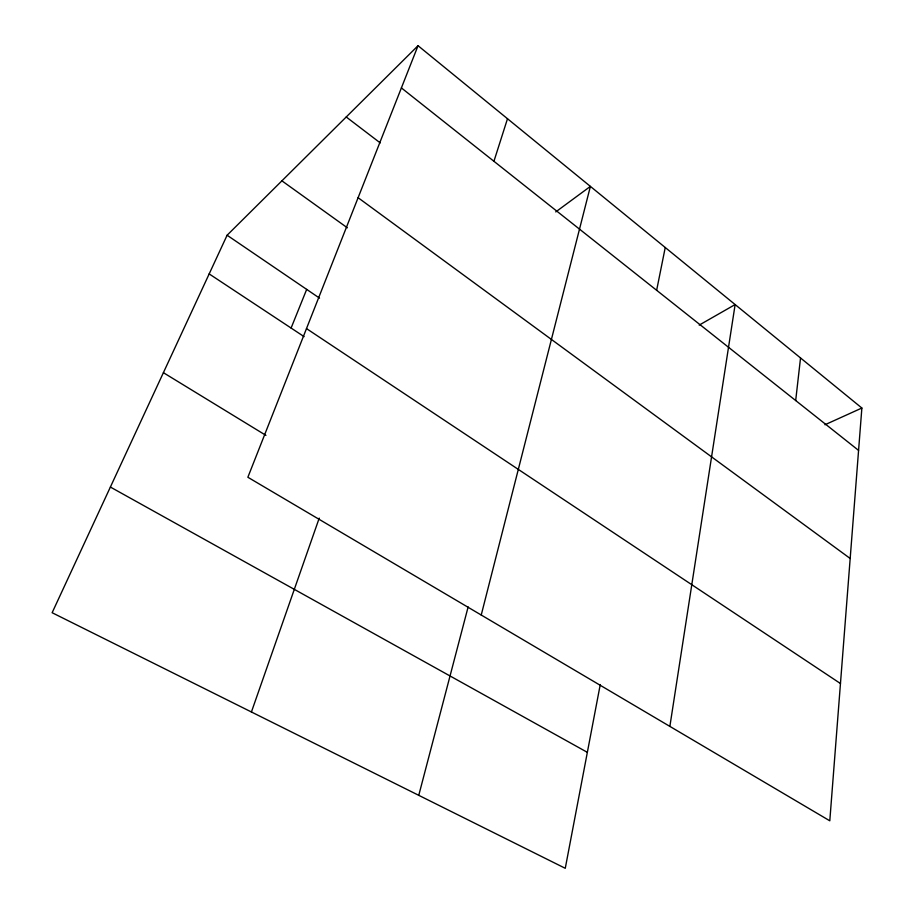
<?xml version="1.0" encoding="UTF-8"?>
<svg xmlns="http://www.w3.org/2000/svg" width="914" height="914" viewBox="0 0 914 914"><rect width="100%" height="100%" fill="white"/><g stroke="black" fill="none" stroke-linecap="round" stroke-linejoin="round"><path stroke-width="1.37" d="M861.868 408.032L829.798 820.806L247.865 477.257L418.041 45.7L861.868 408.032L824.942 424.759M795.683 400.538L800.538 357.968M669.871 726.39L735.13 304.568L699.187 325.11M600.258 684.563L565.263 868.3L52.132 612.723L227.106 235.229L418.041 45.7M656.64 290.286L665.243 247.511M481.232 615.031L590.387 186.399L555.735 211.922M418.761 795.329L468.139 606.907M493.926 161.287L507.499 118.729M251.419 711.983L319.226 518.124M291.098 328.046L306.681 289.395M110.388 487.059L587.348 752.336M163.4 372.684L265.928 435.361M209.18 273.914L304.099 336.638M306.487 328.594L840.469 683.535M227.106 235.229L319.534 298.135M281.9 180.835L347.366 227.815M358.105 197.71L850.18 558.477M346.235 116.981L380.213 142.892M401.395 87.915L858.577 450.396"/></g></svg>
